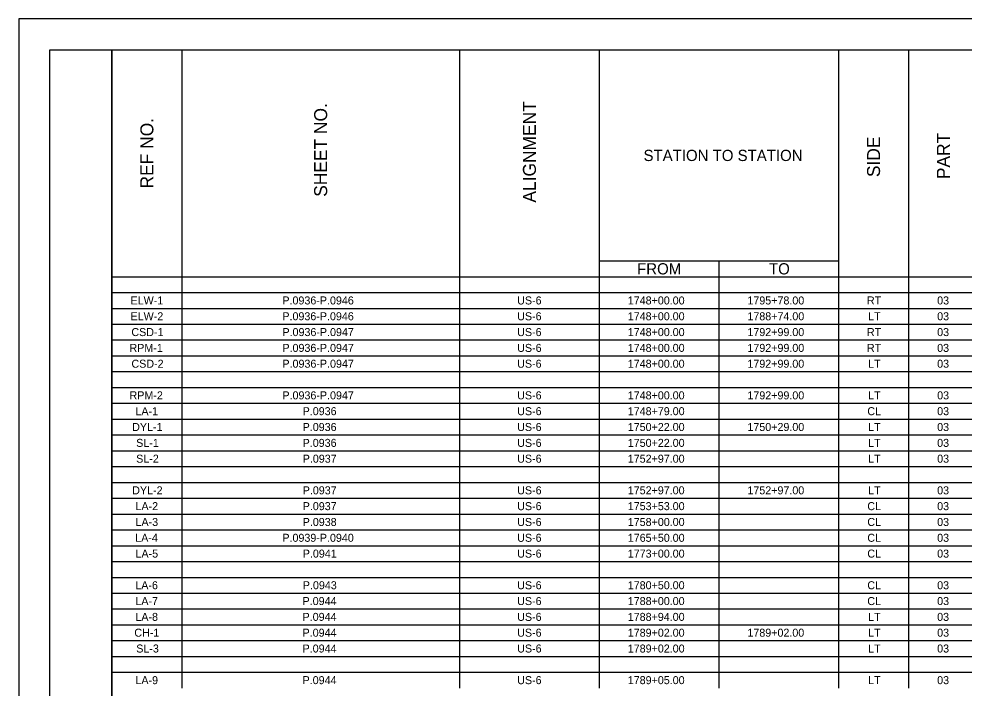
# Model space of a CAD drawing. Extents: x 0 to 34, y 0 to 22.3.
# Drawn here: x 0 to 15.24, y 11.21 to 22 of the extents above; entities that cross this region are included whole.
import ezdxf

# ---------------------------------------------------------------- set-up
doc = ezdxf.new("R2010")
doc.units = 0
for name, color, linetype in [('SH_Border', 7, 'Continuous'), ('SH_Cut_Line', 7, 'Continuous'), ('SH_Data', 7, 'Continuous'), ('SH_Text', 7, 'Continuous')]:
    doc.layers.add(name, color=color, linetype=linetype)

msp = doc.modelspace()

# ---------------------------------------------------------------- linework, layer by layer
at = {"layer": 'SH_Border'}
for points in [[(0.5, 21.5), (1.5, 21.5), (1.5, 0.5), (0.5, 0.5)], [(1.5, 21.5), (33.5, 21.5), (33.5, 0.5), (1.5, 0.5)]]:
    msp.add_lwpolyline(points, close=True, dxfattribs=at)
at = {"layer": 'SH_Cut_Line'}
msp.add_lwpolyline([(0, 0), (34, 0), (34, 22), (0, 22)], close=True, dxfattribs=at)
at = {"layer": 'SH_Data'}
for p, q in [((1.5, 21.5), (8.231, 21.5)), ((1.5, 21.5), (1.5, 21.245)), ((2.627, 21.5), (2.627, 21.245)), ((7.104, 21.5), (7.104, 21.245)), ((8.231, 21.5), (10.413, 21.5)), ((9.357, 21.5), (9.357, 21.245)), ((10.413, 21.5), (11.286, 21.5)), ((11.286, 21.5), (13.216, 21.5)), ((13.216, 21.5), (17.398, 21.5)), ((13.216, 21.5), (13.216, 21.245)), ((14.342, 21.5), (14.342, 21.245)), ((1.5, 21.245), (1.5, 20.99)), ((2.627, 21.245), (2.627, 20.99)), ((7.104, 21.245), (7.104, 20.99)), ((9.357, 21.245), (9.357, 20.99)), ((13.216, 21.245), (13.216, 20.99)), ((14.342, 21.245), (14.342, 20.99)), ((1.5, 20.99), (1.5, 20.735)), ((2.627, 20.99), (2.627, 20.735)), ((7.104, 20.99), (7.104, 20.735)), ((9.357, 20.99), (9.357, 20.735)), ((13.216, 20.99), (13.216, 20.735)), ((14.342, 20.99), (14.342, 20.735)), ((1.5, 20.735), (1.5, 20.225)), ((2.627, 20.735), (2.627, 20.225)), ((7.104, 20.735), (7.104, 20.225)), ((9.357, 20.735), (9.357, 20.225)), ((13.216, 20.735), (13.216, 20.225)), ((14.342, 20.735), (14.342, 20.225)), ((1.5, 20.225), (1.5, 19.97)), ((2.627, 20.225), (2.627, 19.97)), ((7.104, 20.225), (7.104, 19.97)), ((9.357, 20.225), (9.357, 19.97)), ((13.216, 20.225), (13.216, 19.97)), ((14.342, 20.225), (14.342, 19.97)), ((1.5, 19.97), (1.5, 19.715)), ((2.627, 19.97), (2.627, 19.715)), ((7.104, 19.97), (7.104, 19.715)), ((9.357, 19.97), (9.357, 19.715)), ((13.216, 19.97), (13.216, 19.715)), ((14.342, 19.97), (14.342, 19.715)), ((1.5, 19.715), (1.5, 19.204)), ((2.627, 19.715), (2.627, 19.204)), ((7.104, 19.715), (7.104, 19.204)), ((9.357, 19.715), (9.357, 19.204)), ((13.216, 19.715), (13.216, 19.204)), ((14.342, 19.715), (14.342, 19.204)), ((1.5, 19.204), (1.5, 18.439)), ((2.627, 19.204), (2.627, 18.439)), ((7.104, 19.204), (7.104, 18.439)), ((9.357, 19.204), (9.357, 18.439)), ((13.216, 19.204), (13.216, 18.439)), ((14.342, 19.204), (14.342, 18.439)), ((1.5, 18.439), (1.5, 18.099)), ((2.627, 18.439), (2.627, 18.099)), ((7.104, 18.439), (7.104, 18.099)), ((9.357, 18.439), (9.357, 18.099)), ((13.216, 18.439), (13.216, 18.099)), ((14.342, 18.439), (14.342, 18.099)), ((1.5, 18.099), (1.5, 16.824)), ((2.627, 18.099), (2.627, 16.824)), ((7.104, 18.099), (7.104, 16.824)), ((9.357, 18.099), (10.413, 18.099)), ((9.357, 18.099), (9.357, 16.824)), ((10.413, 18.099), (11.286, 18.099)), ((11.286, 18.099), (13.216, 18.099)), ((11.286, 18.099), (11.286, 16.824)), ((13.216, 18.099), (13.216, 16.824)), ((14.342, 18.099), (14.342, 16.824)), ((1.5, 17.844), (8.231, 17.844)), ((8.231, 17.844), (10.413, 17.844)), ((10.413, 17.844), (11.286, 17.844)), ((11.286, 17.844), (13.216, 17.844)), ((13.216, 17.844), (17.398, 17.844)), ((1.5, 17.589), (8.231, 17.589)), ((8.231, 17.589), (10.413, 17.589)), ((10.413, 17.589), (11.286, 17.589)), ((11.286, 17.589), (13.216, 17.589)), ((13.216, 17.589), (17.398, 17.589)), ((1.5, 17.334), (8.231, 17.334)), ((8.231, 17.334), (10.413, 17.334)), ((10.413, 17.334), (11.286, 17.334)), ((11.286, 17.334), (13.216, 17.334)), ((13.216, 17.334), (17.398, 17.334)), ((1.5, 17.079), (8.231, 17.079)), ((8.231, 17.079), (10.413, 17.079)), ((10.413, 17.079), (11.286, 17.079)), ((11.286, 17.079), (13.216, 17.079)), ((13.216, 17.079), (17.398, 17.079)), ((1.5, 16.824), (8.231, 16.824)), ((1.5, 16.824), (1.5, 16.569)), ((2.627, 16.824), (2.627, 16.569)), ((7.104, 16.824), (7.104, 16.569)), ((8.231, 16.824), (10.413, 16.824)), ((9.357, 16.824), (9.357, 16.569)), ((10.413, 16.824), (11.286, 16.824)), ((11.286, 16.824), (13.216, 16.824)), ((11.286, 16.824), (11.286, 16.569)), ((13.216, 16.824), (17.398, 16.824)), ((13.216, 16.824), (13.216, 16.569)), ((14.342, 16.824), (14.342, 16.569)), ((1.5, 16.569), (8.231, 16.569)), ((1.5, 16.569), (1.5, 16.314)), ((2.627, 16.569), (2.627, 16.314)), ((7.104, 16.569), (7.104, 16.314)), ((8.231, 16.569), (10.413, 16.569)), ((9.357, 16.569), (9.357, 16.314)), ((10.413, 16.569), (11.286, 16.569)), ((11.286, 16.569), (13.216, 16.569)), ((11.286, 16.569), (11.286, 16.314)), ((13.216, 16.569), (17.398, 16.569)), ((13.216, 16.569), (13.216, 16.314)), ((14.342, 16.569), (14.342, 16.314)), ((1.5, 16.314), (8.231, 16.314)), ((1.5, 16.314), (1.5, 16.059)), ((2.627, 16.314), (2.627, 16.059)), ((7.104, 16.314), (7.104, 16.059)), ((8.231, 16.314), (10.413, 16.314)), ((9.357, 16.314), (9.357, 16.059)), ((10.413, 16.314), (11.286, 16.314)), ((11.286, 16.314), (13.216, 16.314)), ((11.286, 16.314), (11.286, 16.059)), ((13.216, 16.314), (17.398, 16.314)), ((13.216, 16.314), (13.216, 16.059)), ((14.342, 16.314), (14.342, 16.059)), ((1.5, 16.059), (8.231, 16.059)), ((1.5, 16.059), (1.5, 15.804)), ((2.627, 16.059), (2.627, 15.804)), ((7.104, 16.059), (7.104, 15.804)), ((8.231, 16.059), (10.413, 16.059)), ((9.357, 16.059), (9.357, 15.804)), ((10.413, 16.059), (11.286, 16.059)), ((11.286, 16.059), (13.216, 16.059)), ((11.286, 16.059), (11.286, 15.804)), ((13.216, 16.059), (17.398, 16.059)), ((13.216, 16.059), (13.216, 15.804)), ((14.342, 16.059), (14.342, 15.804)), ((1.5, 15.804), (8.231, 15.804)), ((1.5, 15.804), (1.5, 15.549)), ((2.627, 15.804), (2.627, 15.549)), ((7.104, 15.804), (7.104, 15.549)), ((8.231, 15.804), (10.413, 15.804)), ((9.357, 15.804), (9.357, 15.549)), ((10.413, 15.804), (11.286, 15.804)), ((11.286, 15.804), (13.216, 15.804)), ((11.286, 15.804), (11.286, 15.549)), ((13.216, 15.804), (17.398, 15.804)), ((13.216, 15.804), (13.216, 15.549)), ((14.342, 15.804), (14.342, 15.549)), ((1.5, 15.549), (8.231, 15.549)), ((1.5, 15.549), (1.5, 15.294)), ((2.627, 15.549), (2.627, 15.294)), ((7.104, 15.549), (7.104, 15.294)), ((8.231, 15.549), (10.413, 15.549)), ((9.357, 15.549), (9.357, 15.294)), ((10.413, 15.549), (11.286, 15.549)), ((11.286, 15.549), (13.216, 15.549)), ((11.286, 15.549), (11.286, 15.294)), ((13.216, 15.549), (17.398, 15.549)), ((13.216, 15.549), (13.216, 15.294)), ((14.342, 15.549), (14.342, 15.294)), ((1.5, 15.294), (8.231, 15.294)), ((1.5, 15.294), (1.5, 14.783)), ((2.627, 15.294), (2.627, 14.783)), ((7.104, 15.294), (7.104, 14.783)), ((8.231, 15.294), (10.413, 15.294)), ((9.357, 15.294), (9.357, 14.783)), ((10.413, 15.294), (11.286, 15.294)), ((11.286, 15.294), (13.216, 15.294)), ((11.286, 15.294), (11.286, 14.783)), ((13.216, 15.294), (17.398, 15.294)), ((13.216, 15.294), (13.216, 14.783)), ((14.342, 15.294), (14.342, 14.783)), ((1.5, 15.038), (8.231, 15.038)), ((8.231, 15.038), (10.413, 15.038)), ((10.413, 15.038), (11.286, 15.038)), ((11.286, 15.038), (13.216, 15.038)), ((13.216, 15.038), (17.398, 15.038)), ((1.5, 14.783), (8.231, 14.783)), ((1.5, 14.783), (1.5, 14.528)), ((2.627, 14.783), (2.627, 14.528)), ((7.104, 14.783), (7.104, 14.528)), ((8.231, 14.783), (10.413, 14.783)), ((9.357, 14.783), (9.357, 14.528)), ((10.413, 14.783), (11.286, 14.783)), ((11.286, 14.783), (13.216, 14.783)), ((11.286, 14.783), (11.286, 14.528)), ((13.216, 14.783), (17.398, 14.783)), ((13.216, 14.783), (13.216, 14.528)), ((14.342, 14.783), (14.342, 14.528)), ((1.5, 14.528), (8.231, 14.528)), ((1.5, 14.528), (1.5, 13.763)), ((2.627, 14.528), (2.627, 13.763)), ((7.104, 14.528), (7.104, 13.763)), ((8.231, 14.528), (10.413, 14.528)), ((9.357, 14.528), (9.357, 13.763)), ((10.413, 14.528), (11.286, 14.528)), ((11.286, 14.528), (13.216, 14.528)), ((11.286, 14.528), (11.286, 13.763)), ((13.216, 14.528), (17.398, 14.528)), ((13.216, 14.528), (13.216, 13.763)), ((14.342, 14.528), (14.342, 13.763)), ((1.5, 14.273), (8.231, 14.273)), ((8.231, 14.273), (10.413, 14.273)), ((10.413, 14.273), (11.286, 14.273)), ((11.286, 14.273), (13.216, 14.273)), ((13.216, 14.273), (17.398, 14.273)), ((1.5, 14.018), (8.231, 14.018)), ((8.231, 14.018), (10.413, 14.018)), ((10.413, 14.018), (11.286, 14.018)), ((11.286, 14.018), (13.216, 14.018)), ((13.216, 14.018), (17.398, 14.018)), ((1.5, 13.763), (8.231, 13.763)), ((1.5, 13.763), (1.5, 13.508)), ((2.627, 13.763), (2.627, 13.508)), ((7.104, 13.763), (7.104, 13.508)), ((8.231, 13.763), (10.413, 13.763)), ((9.357, 13.763), (9.357, 13.508)), ((10.413, 13.763), (11.286, 13.763)), ((11.286, 13.763), (13.216, 13.763)), ((11.286, 13.763), (11.286, 13.508)), ((13.216, 13.763), (17.398, 13.763)), ((13.216, 13.763), (13.216, 13.508)), ((14.342, 13.763), (14.342, 13.508)), ((1.5, 13.508), (8.231, 13.508)), ((1.5, 13.508), (1.5, 12.488)), ((2.627, 13.508), (2.627, 12.488)), ((7.104, 13.508), (7.104, 12.488)), ((8.231, 13.508), (10.413, 13.508)), ((9.357, 13.508), (9.357, 12.488)), ((10.413, 13.508), (11.286, 13.508)), ((11.286, 13.508), (13.216, 13.508)), ((11.286, 13.508), (11.286, 12.488)), ((13.216, 13.508), (17.398, 13.508)), ((13.216, 13.508), (13.216, 12.488)), ((14.342, 13.508), (14.342, 12.488)), ((1.5, 13.253), (8.231, 13.253)), ((8.231, 13.253), (10.413, 13.253)), ((10.413, 13.253), (11.286, 13.253)), ((11.286, 13.253), (13.216, 13.253)), ((13.216, 13.253), (17.398, 13.253)), ((1.5, 12.998), (8.231, 12.998)), ((8.231, 12.998), (10.413, 12.998)), ((10.413, 12.998), (11.286, 12.998)), ((11.286, 12.998), (13.216, 12.998)), ((13.216, 12.998), (17.398, 12.998)), ((1.5, 12.743), (8.231, 12.743)), ((8.231, 12.743), (10.413, 12.743)), ((10.413, 12.743), (11.286, 12.743)), ((11.286, 12.743), (13.216, 12.743)), ((13.216, 12.743), (17.398, 12.743)), ((1.5, 12.488), (8.231, 12.488)), ((1.5, 12.488), (1.5, 12.233)), ((2.627, 12.488), (2.627, 12.233)), ((7.104, 12.488), (7.104, 12.233)), ((8.231, 12.488), (10.413, 12.488)), ((9.357, 12.488), (9.357, 12.233)), ((10.413, 12.488), (11.286, 12.488)), ((11.286, 12.488), (13.216, 12.488)), ((11.286, 12.488), (11.286, 12.233)), ((13.216, 12.488), (17.398, 12.488)), ((13.216, 12.488), (13.216, 12.233)), ((14.342, 12.488), (14.342, 12.233)), ((1.5, 12.233), (8.231, 12.233)), ((1.5, 12.233), (1.5, 11.213)), ((2.627, 12.233), (2.627, 11.213)), ((7.104, 12.233), (7.104, 11.213)), ((8.231, 12.233), (10.413, 12.233)), ((9.357, 12.233), (9.357, 11.213)), ((10.413, 12.233), (11.286, 12.233)), ((11.286, 12.233), (13.216, 12.233)), ((11.286, 12.233), (11.286, 11.213)), ((13.216, 12.233), (17.398, 12.233)), ((13.216, 12.233), (13.216, 11.213)), ((14.342, 12.233), (14.342, 11.213)), ((1.5, 11.978), (8.231, 11.978)), ((8.231, 11.978), (10.413, 11.978)), ((10.413, 11.978), (11.286, 11.978)), ((11.286, 11.978), (13.216, 11.978)), ((13.216, 11.978), (17.398, 11.978)), ((1.5, 11.723), (8.231, 11.723)), ((8.231, 11.723), (10.413, 11.723)), ((10.413, 11.723), (11.286, 11.723)), ((11.286, 11.723), (13.216, 11.723)), ((13.216, 11.723), (17.398, 11.723)), ((1.5, 11.468), (8.231, 11.468)), ((8.231, 11.468), (10.413, 11.468)), ((10.413, 11.468), (11.286, 11.468)), ((11.286, 11.468), (13.216, 11.468)), ((13.216, 11.468), (17.398, 11.468))]:
    msp.add_line(p, q, dxfattribs=at)

# ---------------------------------------------------------------- texts
at = {"layer": 'SH_Text'}
for s, p in [('SHEET NO.', (4.97, 19.132)), ('ALIGNMENT', (8.336, 19.039)), ('REF NO.', (2.168, 19.267)), ('PART', (15.01, 19.417)), ('SIDE', (13.884, 19.45))]:
    msp.add_text(s, height=0.2095, rotation=90, dxfattribs=at).set_placement(p)
for s, height, p in [('STATION TO STATION', 0.18067, (10.071, 19.709)), ('FROM', 0.1807, (9.967, 17.881)), ('TO', 0.1807, (12.094, 17.881)), ('ELW-1', 0.129, (1.8, 17.397)), ('P.0936-P.0946', 0.12905, (4.248, 17.397)), ('US-6', 0.129, (8.034, 17.397)), ('1748+00.00', 0.129, (9.817, 17.397)), ('1795+78.00', 0.129, (11.746, 17.397)), ('RT', 0.129, (13.673, 17.397)), ('03', 0.129, (14.805, 17.397)), ('ELW-2', 0.129, (1.8, 17.142)), ('P.0936-P.0946', 0.12905, (4.248, 17.142)), ('US-6', 0.129, (8.034, 17.142)), ('1748+00.00', 0.129, (9.817, 17.142)), ('1788+74.00', 0.129, (11.746, 17.142)), ('LT', 0.129, (13.692, 17.142)), ('03', 0.129, (14.805, 17.142)), ('CSD-1', 0.129, (1.814, 16.887)), ('P.0936-P.0947', 0.12905, (4.249, 16.887)), ('US-6', 0.129, (8.034, 16.887)), ('1748+00.00', 0.129, (9.817, 16.887)), ('1792+99.00', 0.129, (11.746, 16.887)), ('RT', 0.129, (13.673, 16.887)), ('03', 0.129, (14.805, 16.887)), ('RPM-1', 0.129, (1.783, 16.632)), ('P.0936-P.0947', 0.12905, (4.249, 16.632)), ('US-6', 0.129, (8.034, 16.632)), ('1748+00.00', 0.129, (9.817, 16.632)), ('1792+99.00', 0.129, (11.746, 16.632)), ('RT', 0.129, (13.673, 16.632)), ('03', 0.129, (14.805, 16.632)), ('CSD-2', 0.129, (1.815, 16.377)), ('P.0936-P.0947', 0.12905, (4.249, 16.377)), ('US-6', 0.129, (8.034, 16.377)), ('1748+00.00', 0.129, (9.817, 16.377)), ('1792+99.00', 0.129, (11.746, 16.377)), ('LT', 0.129, (13.692, 16.377)), ('03', 0.129, (14.805, 16.377)), ('RPM-2', 0.129, (1.784, 15.867)), ('P.0936-P.0947', 0.12905, (4.249, 15.867)), ('US-6', 0.129, (8.034, 15.867)), ('1748+00.00', 0.129, (9.817, 15.867)), ('1792+99.00', 0.129, (11.746, 15.867)), ('LT', 0.129, (13.692, 15.867)), ('03', 0.129, (14.805, 15.867)), ('LA-1', 0.129, (1.879, 15.612)), ('P.0936', 0.129, (4.575, 15.612)), ('US-6', 0.129, (8.034, 15.612)), ('1748+79.00', 0.129, (9.817, 15.612)), ('CL', 0.129, (13.679, 15.612)), ('03', 0.129, (14.805, 15.612)), ('DYL-1', 0.129, (1.826, 15.357)), ('P.0936', 0.129, (4.575, 15.357)), ('US-6', 0.129, (8.034, 15.357)), ('1750+22.00', 0.129, (9.817, 15.357)), ('1750+29.00', 0.129, (11.746, 15.357)), ('LT', 0.129, (13.692, 15.357)), ('03', 0.129, (14.805, 15.357)), ('SL-1', 0.129, (1.891, 15.101)), ('P.0936', 0.129, (4.575, 15.101)), ('US-6', 0.129, (8.034, 15.101)), ('1750+22.00', 0.129, (9.817, 15.101)), ('LT', 0.129, (13.692, 15.101)), ('03', 0.129, (14.805, 15.101)), ('SL-2', 0.129, (1.891, 14.846)), ('P.0937', 0.129, (4.576, 14.846)), ('US-6', 0.129, (8.034, 14.846)), ('1752+97.00', 0.129, (9.817, 14.846)), ('LT', 0.129, (13.692, 14.846)), ('03', 0.129, (14.805, 14.846)), ('DYL-2', 0.129, (1.827, 14.336)), ('P.0937', 0.129, (4.576, 14.336)), ('US-6', 0.129, (8.034, 14.336)), ('1752+97.00', 0.129, (9.817, 14.336)), ('1752+97.00', 0.129, (11.746, 14.336)), ('LT', 0.129, (13.692, 14.336)), ('03', 0.129, (14.805, 14.336)), ('LA-2', 0.129, (1.88, 14.081)), ('P.0937', 0.129, (4.576, 14.081)), ('US-6', 0.129, (8.034, 14.081)), ('1753+53.00', 0.129, (9.817, 14.081)), ('CL', 0.129, (13.679, 14.081)), ('03', 0.129, (14.805, 14.081)), ('LA-3', 0.129, (1.88, 13.826)), ('P.0938', 0.129, (4.576, 13.826)), ('US-6', 0.129, (8.034, 13.826)), ('1758+00.00', 0.129, (9.817, 13.826)), ('CL', 0.129, (13.679, 13.826)), ('03', 0.129, (14.805, 13.826)), ('LA-4', 0.129, (1.876, 13.571)), ('P.0939-P.0940', 0.12905, (4.248, 13.571)), ('US-6', 0.129, (8.034, 13.571)), ('1765+50.00', 0.129, (9.817, 13.571)), ('CL', 0.129, (13.679, 13.571)), ('03', 0.129, (14.805, 13.571)), ('LA-5', 0.129, (1.88, 13.316)), ('P.0941', 0.129, (4.577, 13.316)), ('US-6', 0.129, (8.034, 13.316)), ('1773+00.00', 0.129, (9.817, 13.316)), ('CL', 0.129, (13.679, 13.316)), ('03', 0.129, (14.805, 13.316)), ('LA-6', 0.129, (1.877, 12.806)), ('P.0943', 0.129, (4.578, 12.806)), ('US-6', 0.129, (8.034, 12.806)), ('1780+50.00', 0.129, (9.817, 12.806)), ('CL', 0.129, (13.679, 12.806)), ('03', 0.129, (14.805, 12.806)), ('LA-7', 0.129, (1.878, 12.551)), ('P.0944', 0.129, (4.574, 12.551)), ('US-6', 0.129, (8.034, 12.551)), ('1788+00.00', 0.129, (9.817, 12.551)), ('CL', 0.129, (13.679, 12.551)), ('03', 0.129, (14.805, 12.551)), ('LA-8', 0.129, (1.878, 12.296)), ('P.0944', 0.129, (4.574, 12.296)), ('US-6', 0.129, (8.034, 12.296)), ('1788+94.00', 0.129, (9.817, 12.296)), ('LT', 0.129, (13.692, 12.296)), ('03', 0.129, (14.805, 12.296)), ('CH-1', 0.129, (1.861, 12.041)), ('P.0944', 0.129, (4.574, 12.041)), ('US-6', 0.129, (8.034, 12.041)), ('1789+02.00', 0.129, (9.817, 12.041)), ('1789+02.00', 0.129, (11.746, 12.041)), ('LT', 0.129, (13.692, 12.041)), ('03', 0.129, (14.805, 12.041)), ('SL-3', 0.129, (1.892, 11.786)), ('P.0944', 0.129, (4.574, 11.786)), ('US-6', 0.129, (8.034, 11.786)), ('1789+02.00', 0.129, (9.817, 11.786)), ('LT', 0.129, (13.692, 11.786)), ('03', 0.129, (14.805, 11.786)), ('LA-9', 0.129, (1.879, 11.276)), ('P.0944', 0.129, (4.574, 11.276)), ('US-6', 0.129, (8.034, 11.276)), ('1789+05.00', 0.129, (9.817, 11.276)), ('LT', 0.129, (13.692, 11.276)), ('03', 0.129, (14.805, 11.276))]:
    msp.add_text(s, height=height, dxfattribs=at).set_placement(p)

doc.saveas('drawing.dxf')
